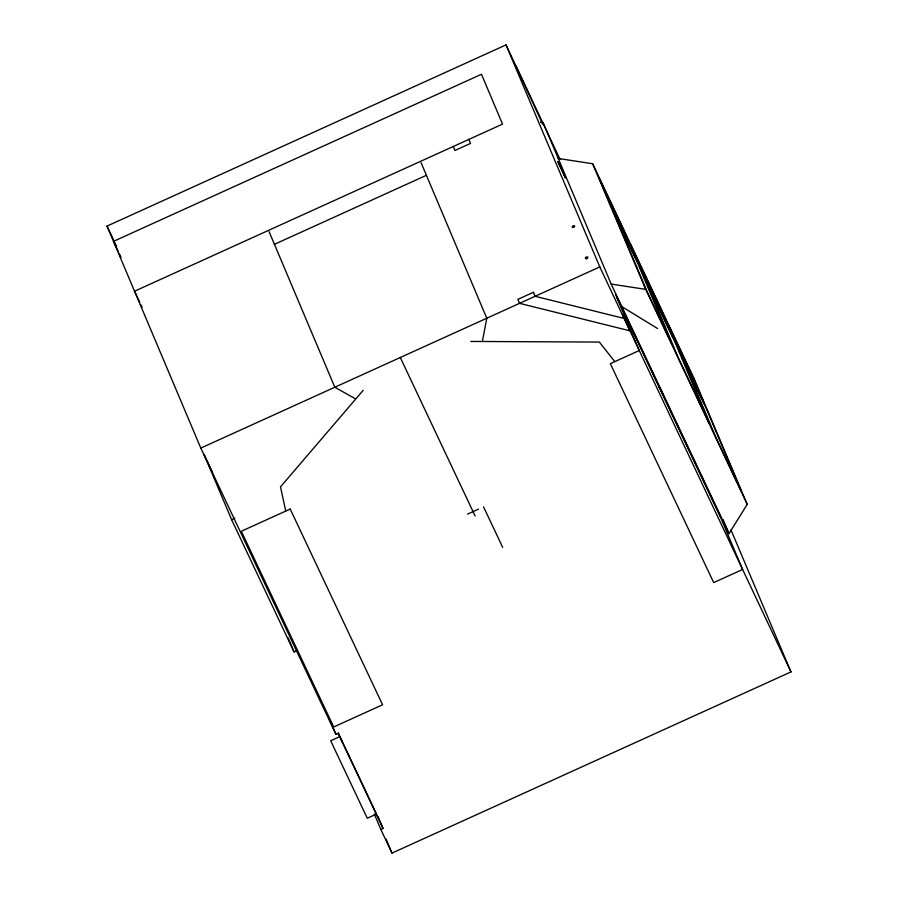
<?xml version="1.0" encoding="UTF-8"?>
<svg xmlns="http://www.w3.org/2000/svg" width="898" height="898" viewBox="0 0 898 898"><rect width="100%" height="100%" fill="white"/><g stroke="black" fill="none" stroke-linecap="round" stroke-linejoin="round"><path stroke-width="1.35" d="M482.552 340.499L486.783 318.229L421.083 162.684M540.551 122.229L543.256 122.903L611.19 284.071L728.996 533.636L747.215 504.362L694.143 378.743L592.669 163.75L558.118 158.441M543.122 123.52L542.65 124.115L515.935 65.913M363.219 390.293L280.502 486.873L285.687 510.805M730.994 529.932L790.97 671.917L391.988 853.1L380.831 829.46L383.031 828.461L338.176 733.442L335.975 734.441L200.804 448.091L107.03 226.083L506.012 44.9L560.116 159.518M274.429 244.323L426.415 175.301M200.804 448.091L599.797 266.908L506.012 44.9M297.227 650.511L294.061 651.948L231.639 519.717L234.805 518.281M467.555 514.116L478.544 509.121M470.776 341.442L599.381 342.071L614.625 361.434M611.19 284.071L645.729 289.381L747.215 504.362M354.856 398.488L334.808 387.24L269.108 231.706M620.911 306.05L657.538 328.522M659.199 387.229L660.917 389.418L665.474 400.182M616.803 297.361L720.151 516.283M599.797 266.908L790.97 671.917M483.551 506.854L502.678 547.376M400.295 357.505L475.121 516.002M107.03 226.083L113.597 240.002M114.798 242.539L116.583 246.333M118.154 251.26L113.485 241.371L481.474 74.265L502.532 124.115L134.543 291.221L139.796 302.357M119.322 253.741L121.073 257.445M140.964 304.826L142.131 307.296M212.646 472.674L204.317 455.05L231.639 519.717M592.669 163.75L645.729 289.381M723.047 519.538L728.996 533.636M468.835 139.415L470.518 143.411L454.972 150.46L453.288 146.475M378.125 816.866L383.031 828.461M376.98 815.182L378.889 819.706M385.994 838.9L391.988 853.1M374.298 813.992L380.831 829.46M338.299 732.712L342.306 742.197M330.531 721.554L335.975 734.441M288.168 637.995L294.061 651.948M533.412 292.299L517.865 299.36L519.56 303.344L629.969 330.834L622.437 314.457L624.121 318.453L535.096 296.284L533.412 292.299M290.2 509.054L241.315 531.257L333.697 726.976L382.582 704.773L290.2 509.054M639.264 350.534L610.348 363.668L713.685 582.6L742.612 569.455L719.074 513.757L615.736 294.836L639.264 350.534M339.927 736.551L330.689 740.749L367.271 818.246L376.509 814.048L339.927 736.551M623.852 230.494L599.258 178.388L610.494 204.98L635.088 257.075L623.852 230.494M661.467 310.18L630.677 244.941L641.902 271.533L672.703 336.772L661.467 310.18M692.886 376.733L668.292 324.627L679.528 351.219L704.122 403.325L692.886 376.733M637.737 263.361L613.143 211.255L646.998 291.39L671.592 343.496L637.737 263.361M675.375 343.081L644.573 277.841L678.405 357.943L709.207 423.183L675.375 343.081M706.782 409.634L682.188 357.527L716.02 437.629L740.614 489.736L706.782 409.634M563.708 173.965L557.86 161.584L565.392 177.95L563.708 173.965M586.293 258.691A1.325 0.797 -25.3 0 0 587.842 257.232A1.325 0.797 -25.3 0 0 585.765 257.423A1.325 0.797 -25.3 0 0 586.293 258.691M573.115 227.486A1.325 0.797 -25.3 0 0 574.664 226.038A1.325 0.797 -25.3 0 0 572.587 226.229A1.325 0.797 -25.3 0 0 573.115 227.486"/></g></svg>
